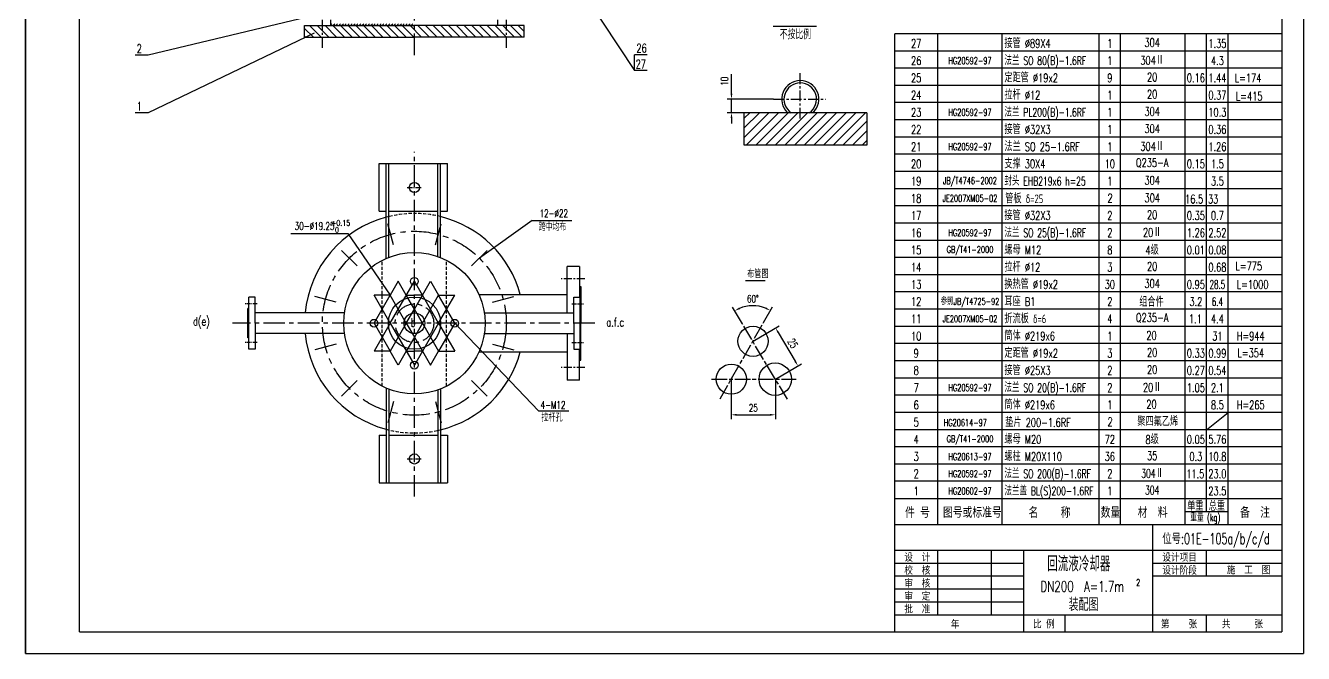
# Model space of a CAD drawing. Header units: millimetres. Extents: x 11130 to 11724, y 3113 to 3954.
# Drawn here: x 11130 to 11724, y 3113 to 3405 of the extents above; entities that cross this region are included whole.
import ezdxf
from ezdxf.enums import TextEntityAlignment as Align

# ---------------------------------------------------------------- set-up
doc = ezdxf.new("R2010")
doc.units = ezdxf.units.MM
for name, pattern in [('ACAD_ISO08W100', [36, 24, -3, 6, -3]), ('CENTER', [2, 1.25, -0.25, 0.25, -0.25]), ('DASHED', [0.75, 0.5, -0.25])]:
    doc.linetypes.add(name, pattern=pattern)
for name, color, linetype in [('1', 1, 'Continuous'), ('1轮廓实线层', 7, 'Continuous'), ('2', 3, 'CENTER'), ('2细线层', 4, 'Continuous'), ('3中心线层', 1, 'CENTER'), ('4虚线层', 6, 'DASHED'), ('5剖面线层', 2, 'Continuous'), ('6文字层', 3, 'Continuous'), ('7标注层', 4, 'Continuous'), ('CON', 7, 'Continuous'), ('XI', 4, 'Continuous'), ('剖面线', 2, 'Continuous')]:
    doc.layers.add(name, color=color, linetype=linetype)
doc.styles.add('HZTXT0', font='txt.shx', dxfattribs={"width": 0.7, "bigfont": 'lyj.shx'})
doc.styles.get("Standard").update_dxf_attribs({"font": 'romans.shx', "width": 0.7, "bigfont": 'hztxt.shx'})
doc.styles.add('WZ5', font='simplex1.shx', dxfattribs={"width": 0.67, "height": 5, "bigfont": 'sedin.shx'})
doc.dimstyles.new('ISO-25', dxfattribs={"dimtxt": 3.5, "dimasz": 2.5, "dimexe": 2, "dimexo": 0, "dimgap": 1.5, "dimtad": 1, "dimdsep": 46, "dimtxsty": 'Standard', "dimcen": 2.5, "dimclrd": 4, "dimclre": 4, "dimclrt": 3, "dimadec": 0, "dimazin": 0, "dimtfac": 1, "dimtmove": 0, "dimatfit": 0, "dimfxl": 1, "dimarcsym": 0})

# ---------------------------------------------------------------- blocks, each defined once
blk = doc.blocks.new('*D41')
at = {"layer": '1轮廓实线层', "color": 4, "lineweight": -2}
for p, q in [((11457.99, 3372.99), (11457.99, 3382.11)), ((11477.59, 3370.49), (11455.99, 3370.49)), ((11457.99, 3364.21), (11457.99, 3370.49)), ((11463.93, 3364.21), (11455.99, 3364.21)), ((11457.99, 3361.71), (11457.99, 3359.21))]:
    blk.add_line(p, q, dxfattribs=at)
at = {"layer": '1轮廓实线层', "color": 4}
for points in [[(11457.58, 3372.99), (11458.41, 3372.99), (11457.99, 3370.49)], [(11457.58, 3361.71), (11458.41, 3361.71), (11457.99, 3364.21)]]:
    blk.add_solid(points, dxfattribs=at)
at = {"layer": 'Defpoints', "color": 0}
for p in [(11457.99, 3370.49), (11477.59, 3370.49), (11463.93, 3364.21)]:
    blk.add_point(p, dxfattribs=at)
at = {"layer": '1轮廓实线层', "color": 3, "insert": (11454.74, 3378.8), "char_height": 3.5, "attachment_point": 5, "rotation": 90}
blk.add_mtext('10', dxfattribs=at)
blk = doc.blocks.new('*D79')
at = {"layer": '7标注层', "color": 4, "lineweight": -2}
for p, q in [((11457.88, 3240.34), (11457.88, 3221.78)), ((11478.39, 3240.34), (11478.39, 3221.78)), ((11460.38, 3223.78), (11475.89, 3223.78))]:
    blk.add_line(p, q, dxfattribs=at)
at = {"layer": '7标注层', "color": 4}
for points in [[(11460.38, 3224.2), (11460.38, 3223.36), (11457.88, 3223.78)], [(11475.89, 3224.2), (11475.89, 3223.36), (11478.39, 3223.78)]]:
    blk.add_solid(points, dxfattribs=at)
at = {"layer": 'Defpoints', "color": 0}
for p in [(11457.88, 3240.34), (11478.39, 3240.34), (11478.39, 3223.78)]:
    blk.add_point(p, dxfattribs=at)
at = {"layer": '7标注层', "color": 3, "insert": (11468.14, 3227.03), "char_height": 3.5, "attachment_point": 5}
blk.add_mtext('25', dxfattribs=at)
blk = doc.blocks.new('*D80')
at = {"layer": 'Defpoints', "color": 0}
for p in [(11464.86, 3274.18), (11463.07, 3266.08), (11472.89, 3266.7), (11452.71, 3231.25), (11483.95, 3230.99)]:
    blk.add_point(p, dxfattribs=at)
at = {"layer": '剖面线', "color": 4, "lineweight": -2}
for p, q in [((11463.07, 3266.08), (11458.44, 3273.86)), ((11472.89, 3266.7), (11477.07, 3274.04))]:
    blk.add_line(p, q, dxfattribs=at)
blk.add_arc((11467.91, 3257.95), 16.52, 69.02779, 112.07396, dxfattribs=at)
at = {"layer": '剖面线', "color": 4}
for points in [[(11461.89, 3272.88), (11461.52, 3273.62), (11459.46, 3272.14)], [(11474, 3273.74), (11473.64, 3272.99), (11476.08, 3272.3)]]:
    blk.add_solid(points, dxfattribs=at)
at = {"layer": '剖面线', "color": 3, "insert": (11467.91, 3277.71), "char_height": 3.5, "attachment_point": 5, "rotation": 359.99644}
blk.add_mtext('60%%d', dxfattribs=at)
blk = doc.blocks.new('*D81')
at = {"layer": '1轮廓实线层', "color": 4, "lineweight": -2}
for p, q in [((11468, 3257.95), (11480.22, 3265.15)), ((11479.76, 3261.98), (11487.61, 3248.68)), ((11478.39, 3240.34), (11490.6, 3247.54))]:
    blk.add_line(p, q, dxfattribs=at)
at = {"layer": '1轮廓实线层', "color": 4}
for points in [[(11480.12, 3262.19), (11479.41, 3261.77), (11478.5, 3264.14)], [(11487.97, 3248.89), (11487.25, 3248.47), (11488.88, 3246.52)]]:
    blk.add_solid(points, dxfattribs=at)
at = {"layer": 'Defpoints', "color": 0}
for p in [(11468, 3257.95), (11488.88, 3246.52), (11478.39, 3240.34)]:
    blk.add_point(p, dxfattribs=at)
at = {"layer": '1轮廓实线层', "color": 3, "insert": (11486.49, 3256.98), "char_height": 3.5, "attachment_point": 5, "rotation": 300.52232}
blk.add_mtext('25', dxfattribs=at)

msp = doc.modelspace()

# ---------------------------------------------------------------- hatches: boundary and pattern name
at = {"layer": '5剖面线层'}
h = msp.add_hatch(dxfattribs=at)
h.set_pattern_fill('ANSI31', color=256, scale=0.8, angle=90, style=0)
h.paths.add_polyline_path([(11267.841, 3404.698), (11259.591, 3404.698), (11259.591, 3399.298), (11267.841, 3399.298)])
h.paths.add_polyline_path([(11310.591, 3404.698), (11267.841, 3404.698), (11267.841, 3399.298), (11310.591, 3399.298)])
h.paths.add_polyline_path([(11353.341, 3404.698), (11310.591, 3404.698), (11310.591, 3399.298), (11353.341, 3399.298)])
h.paths.add_polyline_path([(11361.591, 3404.698), (11353.341, 3404.698), (11353.341, 3399.298), (11361.591, 3399.298)])
h = msp.add_hatch(dxfattribs=at)
h.set_pattern_fill('ANSI31', color=256, scale=0.3, style=0)
h.paths.add_polyline_path([(11310.591, 3404.698), (11310.591, 3405.515), (11271.741, 3405.515), (11271.741, 3404.698)])
h = msp.add_hatch(dxfattribs=at)
h.set_pattern_fill('ANSI31', color=256, style=0)
h.set_pattern_definition([(45, (7.518, 41.393), (-2.245064, 2.245064), [])])
h.paths.add_polyline_path([(11463.931, 3364.21), (11463.931, 3349.089), (11520.834, 3349.089), (11520.834, 3364.21)])

# ---------------------------------------------------------------- linework, layer by layer
for p, q in [((11533.854, 3280.871), (11533.854, 3400.871)), ((11713.854, 3400.871), (11533.854, 3400.871)), ((11186.787, 3390.901), (11180.787, 3390.901)), ((11418.857, 3391.093), (11412.857, 3391.093)), ((11418.857, 3383.784), (11412.857, 3383.784)), ((11186.787, 3364.082), (11180.787, 3364.082)), ((11294.247, 3318.36), (11294.247, 3340.527)), ((11294.247, 3340.527), (11325.913, 3340.527)), ((11297.413, 3296.445), (11297.413, 3340.527)), ((11298.68, 3296.968), (11298.68, 3340.527)), ((11321.48, 3297.346), (11321.48, 3340.527)), ((11322.746, 3296.872), (11322.746, 3340.527)), ((11325.913, 3318.36), (11325.913, 3340.527)), ((11294.247, 3318.36), (11297.413, 3318.36)), ((11298.68, 3318.36), (11321.48, 3318.36)), ((11322.746, 3318.36), (11325.913, 3318.36)), ((11533.854, 3122.871), (11533.854, 3280.871)), ((11297.413, 3236.262), (11297.413, 3192.18)), ((11298.68, 3235.739), (11298.68, 3192.18)), ((11321.48, 3235.361), (11321.48, 3192.18)), ((11322.746, 3235.835), (11322.746, 3192.18)), ((11294.247, 3214.347), (11294.247, 3192.18)), ((11294.247, 3214.347), (11297.413, 3214.347)), ((11298.68, 3214.347), (11321.48, 3214.347)), ((11322.746, 3214.347), (11325.913, 3214.347)), ((11325.913, 3214.347), (11325.913, 3192.18)), ((11294.247, 3192.18), (11325.913, 3192.18)), ((11533.854, 3172.871), (11713.854, 3172.871)), ((11533.854, 3172.871), (11713.854, 3172.871)), ((11653.854, 3122.871), (11653.854, 3172.871)), ((11533.854, 3160.871), (11713.854, 3160.871)), ((11593.854, 3130.871), (11593.854, 3160.871)), ((11533.854, 3130.871), (11713.854, 3130.871))]:
    msp.add_line(p, q)
for centre in [(11310.591, 3329.443), (11310.591, 3203.263)]:
    msp.add_circle(centre, 2.375)
at = {"layer": '1', "color": 7}
for p, q in [((11381.636, 3271.189), (11381.636, 3292.747)), ((11233.169, 3259.526), (11233.169, 3273.248)), ((11233.169, 3259.526), (11233.169, 3273.248)), ((11233.591, 3273.248), (11233.169, 3273.248)), ((11233.591, 3254.249), (11233.591, 3278.525)), ((11236.547, 3278.525), (11233.591, 3278.525)), ((11236.547, 3266.387), (11236.547, 3278.525)), ((11384.634, 3266.387), (11384.634, 3278.525)), ((11384.634, 3278.525), (11387.59, 3278.525)), ((11387.59, 3254.249), (11387.59, 3278.525)), ((11387.59, 3273.248), (11388.012, 3273.248)), ((11388.012, 3259.526), (11388.012, 3273.248)), ((11388.012, 3259.526), (11388.012, 3273.248)), ((11278.098, 3271.189), (11236.547, 3271.189)), ((11343.083, 3271.189), (11384.634, 3271.189)), ((11236.547, 3266.387), (11236.547, 3254.249)), ((11278.088, 3261.585), (11236.547, 3261.585)), ((11343.093, 3261.585), (11384.634, 3261.585)), ((11381.636, 3261.585), (11381.636, 3239.96)), ((11384.634, 3266.387), (11384.634, 3254.249)), ((11233.591, 3259.526), (11233.169, 3259.526)), ((11387.59, 3259.526), (11388.012, 3259.526)), ((11236.547, 3254.249), (11233.591, 3254.249)), ((11384.634, 3254.249), (11387.59, 3254.249))]:
    msp.add_line(p, q, dxfattribs=at)
at = {"layer": '1'}
for p, q in [((11299.341, 3266.353), (11310.591, 3285.839)), ((11321.841, 3266.353), (11310.591, 3285.839)), ((11291.841, 3266.353), (11299.341, 3279.344)), ((11306.841, 3266.353), (11299.341, 3279.344)), ((11310.591, 3272.849), (11306.841, 3279.344)), ((11310.591, 3272.849), (11314.341, 3279.344)), ((11314.341, 3266.353), (11321.841, 3279.344)), ((11329.341, 3266.353), (11321.841, 3279.344)), ((11306.841, 3266.353), (11310.591, 3272.849)), ((11314.341, 3266.353), (11310.591, 3272.849)), ((11291.841, 3266.353), (11299.341, 3253.363)), ((11299.341, 3266.353), (11310.591, 3246.868)), ((11306.841, 3266.353), (11299.341, 3253.363)), ((11306.841, 3266.353), (11310.591, 3259.858)), ((11314.341, 3266.353), (11310.591, 3259.858)), ((11321.841, 3266.353), (11310.591, 3246.868)), ((11314.341, 3266.353), (11321.841, 3253.363)), ((11329.341, 3266.353), (11321.841, 3253.363)), ((11310.591, 3259.858), (11306.841, 3253.363)), ((11310.591, 3259.858), (11314.341, 3253.363))]:
    msp.add_line(p, q, dxfattribs=at)
for centre in [(11310.591, 3285.839), (11291.841, 3266.353), (11329.341, 3266.353), (11310.591, 3246.868)]:
    msp.add_circle(centre, 1.8, dxfattribs=at)
at = {"layer": '1轮廓实线层'}
for p, q in [((11154.854, 3122.871), (11154.854, 3943.871)), ((11713.854, 3943.871), (11713.854, 3122.871)), ((11259.591, 3399.298), (11259.591, 3404.698)), ((11259.591, 3404.698), (11310.591, 3404.698)), ((11271.741, 3404.698), (11271.741, 3407.398)), ((11361.591, 3404.698), (11310.591, 3404.698)), ((11349.441, 3404.698), (11349.441, 3407.398)), ((11361.591, 3399.298), (11361.591, 3404.698)), ((11259.591, 3399.298), (11310.591, 3399.298)), ((11361.591, 3399.298), (11310.591, 3399.298)), ((11520.834, 3364.21), (11463.931, 3364.21)), ((11463.931, 3349.089), (11463.931, 3364.21)), ((11520.834, 3364.21), (11520.834, 3349.089)), ((11520.834, 3349.089), (11463.931, 3349.089)), ((11387.347, 3292.747), (11387.347, 3278.525)), ((11303.091, 3285.839), (11299.341, 3279.344)), ((11306.841, 3279.344), (11303.091, 3285.839)), ((11314.341, 3279.344), (11318.091, 3285.839)), ((11318.091, 3285.839), (11321.841, 3279.344)), ((11299.341, 3266.353), (11291.841, 3279.344)), ((11299.341, 3279.344), (11291.841, 3279.344)), ((11306.841, 3279.344), (11310.591, 3279.344)), ((11314.341, 3279.344), (11310.591, 3279.344)), ((11321.841, 3266.353), (11329.341, 3279.344)), ((11321.841, 3279.344), (11329.341, 3279.344)), ((11388.012, 3283.473), (11388.012, 3266.353)), ((11299.341, 3266.353), (11291.841, 3253.363)), ((11321.841, 3266.353), (11329.341, 3253.363)), ((11388.012, 3249.234), (11388.012, 3266.353)), ((11299.341, 3253.363), (11291.841, 3253.363)), ((11303.091, 3246.868), (11299.341, 3253.363)), ((11306.841, 3253.363), (11303.091, 3246.868)), ((11306.841, 3253.363), (11310.591, 3253.363)), ((11314.341, 3253.363), (11310.591, 3253.363)), ((11314.341, 3253.363), (11318.091, 3246.868)), ((11318.091, 3246.868), (11321.841, 3253.363)), ((11321.841, 3253.363), (11329.341, 3253.363)), ((11387.347, 3239.96), (11387.347, 3254.249)), ((11387.347, 3239.96), (11381.636, 3239.96)), ((11154.854, 3122.871), (11713.854, 3122.871))]:
    msp.add_line(p, q, dxfattribs=at)
at = {"layer": '1轮廓实线层', "color": 4}
for q in [(11340.819, 3296.582), (11383.849, 3314.022)]:
    msp.add_line((11365.311, 3314.022), q, dxfattribs=at)
at = {"layer": '1轮廓实线层', "color": 7}
for p, q in [((11387.347, 3292.747), (11381.636, 3292.747)), ((11340.606, 3279.703), (11381.636, 3279.703)), ((11387.347, 3283.473), (11388.012, 3283.473)), ((11340.606, 3253.004), (11381.636, 3253.004)), ((11387.347, 3249.234), (11388.012, 3249.234))]:
    msp.add_line(p, q, dxfattribs=at)
at = {"layer": '1轮廓实线层'}
for centre, radius in [((11310.591, 3266.353), 32.85), ((11310.624, 3266.353), 12.138), ((11310.624, 3266.353), 4.802)]:
    msp.add_circle(centre, radius, dxfattribs=at)
for centre, radius, start, end in [((11489.967, 3370.49), 8.643, 313.401936, 226.598064), ((11489.967, 3370.49), 7.57, 303.94828, 236.05172), ((11310.591, 3266.353), 51, 104.973939, 174.559538), ((11310.591, 3266.353), 51, 15.174184, 76.210967), ((11310.591, 3266.353), 51, 185.364537, 255.026061), ((11310.591, 3266.353), 51, 283.789033, 344.825816)]:
    msp.add_arc(centre, radius, start, end, dxfattribs=at)
at = {"layer": '2细线层'}
for p, q in [((11129.854, 3953.871), (11129.854, 3112.871)), ((11129.854, 3112.871), (11129.854, 3953.871)), ((11723.854, 3953.871), (11723.854, 3112.871)), ((11253.169, 3308.104), (11279.64, 3308.104)), ((11279.64, 3308.104), (11299.341, 3279.344)), ((11329.341, 3266.353), (11368.306, 3225.634)), ((11368.306, 3225.634), (11382.395, 3225.634)), ((11129.854, 3112.871), (11723.854, 3112.871))]:
    msp.add_line(p, q, dxfattribs=at)
at = {"layer": '3中心线层', "ltscale": 8}
for p, q in [((11310.591, 3390.987), (11310.591, 3422.419)), ((11310.591, 3185.744), (11310.591, 3346.043)), ((11394.42, 3266.353), (11226.06, 3266.353))]:
    msp.add_line(p, q, dxfattribs=at)
at = {"layer": '3中心线层', "color": 1, "ltscale": 4}
for p, q in [((11267.841, 3394.394), (11267.841, 3415.242)), ((11353.341, 3394.394), (11353.341, 3415.242)), ((11489.967, 3361.513), (11489.967, 3382.575)), ((11477.587, 3370.49), (11501.661, 3370.49))]:
    msp.add_line(p, q, dxfattribs=at)
at = {"layer": '3中心线层', "color": 1, "ltscale": 2}
for p, q in [((11307.168, 3329.443), (11314.013, 3329.443)), ((11307.168, 3203.263), (11314.013, 3203.263))]:
    msp.add_line(p, q, dxfattribs=at)
at = {"layer": '3中心线层', "ltscale": 10}
for p, q in [((11300.849, 3302.711), (11298.203, 3312.582)), ((11320.333, 3302.711), (11322.978, 3312.582)), ((11283.975, 3292.969), (11276.749, 3300.195)), ((11337.206, 3292.969), (11344.433, 3300.195)), ((11274.233, 3276.095), (11264.361, 3278.74)), ((11346.948, 3276.095), (11356.82, 3278.74)), ((11274.233, 3256.611), (11264.361, 3253.966)), ((11346.948, 3256.611), (11356.82, 3253.966)), ((11283.975, 3239.738), (11276.749, 3232.511)), ((11337.206, 3239.738), (11344.433, 3232.511)), ((11300.849, 3229.996), (11298.203, 3220.124)), ((11320.333, 3229.996), (11322.978, 3220.124))]:
    msp.add_line(p, q, dxfattribs=at)
at = {"layer": '3中心线层', "color": 1, "ltscale": 3}
for p, q in [((11389.807, 3286.95), (11378.763, 3286.95)), ((11389.807, 3245.756), (11378.763, 3245.756))]:
    msp.add_line(p, q, dxfattribs=at)
at = {"layer": '3中心线层', "color": 1, "ltscale": 1.5}
for p, q in [((11237.468, 3275.359), (11231.976, 3275.359)), ((11383.713, 3275.359), (11389.205, 3275.359)), ((11237.468, 3257.415), (11231.976, 3257.415)), ((11383.713, 3257.415), (11389.205, 3257.415))]:
    msp.add_line(p, q, dxfattribs=at)
at = {"layer": '3中心线层', "linetype": 'ACAD_ISO08W100', "ltscale": 0.3}
for p, q in [((11452.708, 3231.245), (11472.891, 3266.697)), ((11483.951, 3230.986), (11463.068, 3266.08)), ((11448.765, 3240.338), (11488.07, 3240.338))]:
    msp.add_line(p, q, dxfattribs=at)
at = {"layer": '3中心线层', "ltscale": 10}
msp.add_circle((11310.591, 3266.353), 42.75, dxfattribs=at)
at = {"layer": '3中心线层', "ltscale": 8}
msp.add_circle((11310.624, 3266.353), 8.972, dxfattribs=at)
at = {"layer": '4虚线层', "ltscale": 3}
for p, q in [((11295.591, 3237.128), (11295.591, 3295.579)), ((11325.591, 3237.128), (11325.591, 3295.579))]:
    msp.add_line(p, q, dxfattribs=at)
for start, end in [(76.210967, 104.973939), (255.026061, 283.789033)]:
    msp.add_arc((11310.591, 3266.353), 51, start, end, dxfattribs=at)
at = {"layer": '6文字层'}
for p, q in [((11553.854, 3184.871), (11553.854, 3400.871)), ((11583.854, 3184.871), (11583.854, 3400.871)), ((11628.854, 3184.871), (11628.854, 3400.871)), ((11638.854, 3184.871), (11638.854, 3400.871)), ((11668.854, 3184.871), (11668.854, 3400.871)), ((11678.854, 3184.871), (11678.854, 3400.871)), ((11688.854, 3184.871), (11688.854, 3400.871)), ((11713.854, 3392.871), (11533.854, 3392.871)), ((11713.854, 3384.871), (11533.854, 3384.871)), ((11713.854, 3376.871), (11533.854, 3376.871)), ((11713.854, 3368.871), (11533.854, 3368.871)), ((11713.854, 3360.871), (11533.854, 3360.871)), ((11713.854, 3352.871), (11533.854, 3352.871)), ((11713.854, 3344.871), (11533.854, 3344.871)), ((11713.854, 3336.871), (11533.854, 3336.871)), ((11713.854, 3328.871), (11533.854, 3328.871)), ((11713.854, 3320.871), (11533.854, 3320.871)), ((11713.854, 3312.871), (11533.854, 3312.871)), ((11713.854, 3304.871), (11533.854, 3304.871)), ((11713.854, 3304.871), (11533.854, 3304.871)), ((11713.854, 3296.871), (11533.854, 3296.871)), ((11713.854, 3296.871), (11533.854, 3296.871)), ((11713.854, 3288.871), (11533.854, 3288.871)), ((11713.854, 3288.871), (11533.854, 3288.871)), ((11713.854, 3280.871), (11533.854, 3280.871)), ((11713.854, 3272.871), (11533.854, 3272.871)), ((11713.854, 3264.871), (11533.854, 3264.871)), ((11713.854, 3256.871), (11533.854, 3256.871)), ((11713.854, 3248.871), (11533.854, 3248.871)), ((11713.854, 3240.871), (11533.854, 3240.871)), ((11713.854, 3232.871), (11533.854, 3232.871)), ((11713.854, 3224.871), (11533.854, 3224.871)), ((11678.854, 3216.871), (11688.854, 3224.871)), ((11713.854, 3216.871), (11533.854, 3216.871)), ((11713.854, 3208.871), (11533.854, 3208.871)), ((11713.854, 3200.871), (11533.854, 3200.871)), ((11713.854, 3192.871), (11533.854, 3192.871)), ((11533.854, 3184.871), (11713.854, 3184.871)), ((11553.854, 3172.871), (11553.854, 3184.871)), ((11583.854, 3172.871), (11583.854, 3184.871)), ((11628.854, 3172.871), (11628.854, 3184.871)), ((11638.854, 3172.871), (11638.854, 3184.871)), ((11668.854, 3172.871), (11668.854, 3184.871)), ((11678.854, 3178.871), (11678.854, 3184.871)), ((11688.854, 3172.871), (11688.854, 3184.871)), ((11668.854, 3178.871), (11688.854, 3178.871)), ((11553.854, 3130.871), (11553.854, 3160.871)), ((11578.854, 3130.871), (11578.854, 3160.871)), ((11678.854, 3148.871), (11678.854, 3160.871)), ((11533.854, 3154.871), (11593.854, 3154.871)), ((11653.854, 3154.871), (11713.854, 3154.871)), ((11533.854, 3148.871), (11593.854, 3148.871)), ((11653.854, 3148.871), (11713.854, 3148.871)), ((11533.854, 3142.871), (11593.854, 3142.871)), ((11533.854, 3142.871), (11593.854, 3142.871)), ((11533.854, 3136.871), (11593.854, 3136.871)), ((11593.854, 3123.003), (11593.854, 3130.871)), ((11613.153, 3123.003), (11613.153, 3130.871)), ((11678.854, 3122.871), (11678.854, 3130.871))]:
    msp.add_line(p, q, dxfattribs=at)
at = {"layer": '7标注层', "ltscale": 0.1}
for p, q in [((11385.095, 3426.074), (11412.857, 3383.784)), ((11264.041, 3409.335), (11186.787, 3390.901)), ((11264.041, 3401.176), (11186.787, 3364.082)), ((11412.857, 3383.784), (11412.857, 3391.093))]:
    msp.add_line(p, q, dxfattribs=at)
at = {"layer": '7标注层'}
msp.add_line((11477.411, 3404.467), (11497.55, 3404.467), dxfattribs=at)
at = {"layer": 'CON'}
for centre, radius in [((11468.003, 3257.95), 7.004), ((11457.908, 3240.338), 7.004), ((11478.33, 3240.338), 7.537)]:
    msp.add_circle(centre, radius, dxfattribs=at)
at = {"layer": 'XI'}
msp.add_line((11464.441, 3286.165), (11473.698, 3286.165), dxfattribs=at)

# ---------------------------------------------------------------- texts
at = {"layer": '2', "style": 'WZ5', "width": 0.7}
msp.add_text('不按比例', height=4, dxfattribs=at).set_placement((11480.402, 3398.411))
at = {"layer": '2', "linetype": 'ByBlock', "width": 0.7}
for s, p in [('2', (11182.694, 3393.996)), ('26', (11416.209, 3394.21)), ('27', (11415.836, 3386.816)), ('1', (11182.694, 3367.178)), ('d(e)', (11211.597, 3266.935)), ('b', (11310.033, 3266.73)), ('a.f.c', (11403.942, 3266.863))]:
    msp.add_text(s, height=4, dxfattribs=at).set_placement(p, align=Align.MIDDLE)
for s, p in [('4-M12', (11369.272, 3226.591)), ('拉杆孔', (11369.598, 3220.686))]:
    msp.add_text(s, height=3.5, dxfattribs=at).set_placement(p)
at = {"layer": '6文字层'}
for s, height, width, p in [('27', 4, 0.7, (11543.854, 3396.371)), ('1', 4, 0.7, (11633.854, 3396.371)), ('304', 4, 0.7, (11653.541, 3396.77)), ('1.35', 4, 0.7, (11683.854, 3396.371)), ('26', 4, 0.7, (11543.854, 3388.371)), ('HG20592-97', 3.2, 0.7, (11568.854, 3388.371)), ('1', 4, 0.7, (11633.854, 3388.371)), ('304Ⅱ', 4, 0.7, (11653.541, 3388.77)), ('4.3', 4, 0.7, (11683.854, 3388.371)), ('25', 4, 0.7, (11543.854, 3380.371)), ('9', 4, 0.7, (11633.854, 3380.371)), ('20', 4, 0.7, (11653.541, 3380.77)), ('0.16', 4, 0.7, (11673.854, 3380.371)), ('1.44', 4, 0.7, (11683.854, 3380.371)), ('24', 4, 0.7, (11543.854, 3372.371)), ('1', 4, 0.7, (11633.854, 3372.371)), ('20', 4, 0.7, (11653.541, 3372.77)), ('0.37', 4, 0.7, (11683.854, 3372.371)), ('23', 4, 0.7, (11543.854, 3364.371)), ('HG20592-97', 3.2, 0.7, (11568.854, 3364.371)), ('1', 4, 0.7, (11633.854, 3364.371)), ('304', 4, 0.7, (11653.541, 3364.77)), ('10.3', 4, 0.7, (11683.854, 3364.371)), ('22', 4, 0.7, (11543.854, 3356.371)), ('1', 4, 0.7, (11633.854, 3356.371)), ('304', 4, 0.7, (11653.541, 3356.77)), ('0.36', 4, 0.7, (11683.854, 3356.371)), ('21', 4, 0.7, (11543.854, 3348.371)), ('1', 4, 0.7, (11633.854, 3348.371)), ('304Ⅱ', 4, 0.7, (11653.541, 3348.77)), ('1.26', 4, 0.7, (11683.854, 3348.371)), ('HG20592-97', 3.2, 0.7, (11568.854, 3348.371)), ('20', 4, 0.7, (11543.854, 3340.371)), ('10', 4, 0.7, (11633.854, 3340.371)), ('Q235-A', 4, 0.7, (11653.541, 3340.77)), ('0.15', 4, 0.7, (11673.854, 3340.371)), ('1.5', 4, 0.7, (11683.854, 3340.371)), ('19', 4, 0.7, (11543.854, 3332.371)), ('JB/T4746-2002', 3.2, 0.7, (11568.854, 3332.371)), ('1', 4, 0.7, (11633.854, 3332.371)), ('304', 4, 0.7, (11653.541, 3332.77)), ('3.5', 4, 0.7, (11683.854, 3332.371)), ('18', 4, 0.7, (11543.854, 3324.371)), ('JE2007XM05-02', 3.2, 0.7, (11568.854, 3324.371)), ('17', 4, 0.7, (11543.854, 3316.371)), ('2', 4, 0.7, (11633.854, 3316.371)), ('20', 4, 0.7, (11653.541, 3316.77)), ('0.35', 4, 0.7, (11673.854, 3316.371)), ('0.7', 4, 0.7, (11683.854, 3316.371)), ('16', 4, 0.7, (11543.854, 3308.371)), ('HG20592-97', 3.2, 0.7, (11568.854, 3308.371)), ('2', 4, 0.7, (11633.854, 3308.371)), ('20Ⅱ', 4, 0.7, (11653.541, 3308.77)), ('1.26', 4, 0.7, (11673.854, 3308.371)), ('2.52', 4, 0.7, (11683.854, 3308.371)), ('GB/T41-2000', 3.2, 0.7, (11568.854, 3300.371)), ('4级', 4, 0.7, (11653.541, 3300.77)), ('15', 4, 0.7, (11543.854, 3300.371)), ('8', 4, 0.7, (11633.854, 3300.371)), ('0.01', 4, 0.7, (11673.854, 3300.371)), ('0.08', 4, 0.7, (11683.854, 3300.371)), ('14', 4, 0.7, (11543.854, 3292.371)), ('3', 4, 0.7, (11633.854, 3292.371)), ('20', 4, 0.7, (11653.541, 3292.77)), ('0.68', 4, 0.7, (11683.854, 3292.371)), ('13', 4, 0.7, (11543.854, 3284.371)), ('30', 4, 0.7, (11633.854, 3284.371)), ('304', 4, 0.7, (11653.541, 3284.77)), ('0.95', 4, 0.7, (11673.854, 3284.371)), ('28.5', 4, 0.6, (11683.854, 3284.371)), ('组合件', 4, 0.7, (11653.236, 3276.669)), ('12', 4, 0.7, (11543.854, 3276.371)), ('参照JB/T4725-92', 3.2, 0.7, (11568.854, 3276.371)), ('2', 4, 0.7, (11633.854, 3276.371)), ('3.2', 4, 0.7, (11673.854, 3276.371)), ('6.4', 4, 0.6, (11683.854, 3276.371)), ('11', 4, 0.7, (11543.854, 3268.371)), ('JE2007XM05-02', 3.2, 0.7, (11568.854, 3268.371)), ('4', 4, 0.7, (11633.854, 3268.371)), ('Q235-A', 4, 0.7, (11653.541, 3268.77)), ('1.1', 4, 0.7, (11673.597, 3268.371)), ('4.4', 4, 0.7, (11683.854, 3268.371)), ('10', 4, 0.7, (11543.854, 3260.371)), ('1', 4, 0.7, (11633.854, 3260.371)), ('20', 4, 0.7, (11653.236, 3260.669)), ('31', 4, 0.7, (11683.854, 3260.371)), ('9', 4, 0.7, (11543.854, 3252.371)), ('3', 4, 0.7, (11633.854, 3252.371)), ('20', 4, 0.7, (11653.541, 3252.77)), ('0.33', 4, 0.7, (11673.854, 3252.371)), ('0.99', 4, 0.7, (11683.854, 3252.371)), ('8', 4, 0.7, (11543.854, 3244.371)), ('2', 4, 0.7, (11633.854, 3244.371)), ('20', 4, 0.7, (11653.541, 3244.77)), ('0.27', 4, 0.7, (11673.854, 3244.371)), ('0.54', 4, 0.7, (11683.854, 3244.371)), ('7', 4, 0.7, (11543.854, 3236.371)), ('HG20592-97', 3.2, 0.7, (11568.854, 3236.371)), ('2', 4, 0.7, (11633.854, 3236.371)), ('20Ⅱ', 4, 0.7, (11653.541, 3236.77)), ('1.05', 4, 0.7, (11673.854, 3236.371)), ('2.1', 4, 0.7, (11683.854, 3236.371)), ('6', 4, 0.7, (11543.854, 3228.371)), ('1', 4, 0.7, (11633.854, 3228.371)), ('20', 4, 0.7, (11653.236, 3228.669)), ('8.5', 4, 0.7, (11683.854, 3228.371)), ('5', 4, 0.7, (11543.854, 3220.371)), ('4', 4, 0.7, (11543.854, 3212.371)), ('GB/T41-2000', 3.2, 0.7, (11568.854, 3212.371)), ('72', 4, 0.7, (11633.854, 3212.371)), ('8级', 4, 0.7, (11653.541, 3212.77)), ('0.05', 4, 0.7, (11673.854, 3212.371)), ('5.76', 4, 0.7, (11683.854, 3212.371)), ('3', 4, 0.7, (11543.854, 3204.371)), ('HG20613-97', 3.2, 0.7, (11568.854, 3204.371)), ('36', 4, 0.7, (11633.854, 3204.371)), ('35', 4, 0.7, (11653.541, 3204.77)), ('0.3', 4, 0.7, (11673.854, 3204.371)), ('10.8', 4, 0.7, (11683.854, 3204.371)), ('2', 4, 0.7, (11543.854, 3196.371)), ('HG20592-97', 3.2, 0.7, (11568.854, 3196.371)), ('2', 4, 0.7, (11633.854, 3196.371)), ('304Ⅱ', 4, 0.65, (11653.541, 3196.77)), ('11.5', 4, 0.7, (11673.596, 3196.371)), ('23.0', 4, 0.7, (11683.854, 3196.371)), ('1', 4, 0.7, (11543.854, 3188.371)), ('HG20602-97', 3.2, 0.7, (11568.854, 3188.371)), ('1', 4, 0.7, (11633.854, 3188.371)), ('304', 4, 0.65, (11653.541, 3188.77)), ('23.5', 4, 0.7, (11683.854, 3188.371)), ('单重', 4, 0.7, (11673.613, 3181.742)), ('总重', 4, 0.7, (11683.613, 3181.742)), ('件 号', 5, 0.7, (11544.456, 3178.629)), ('图号或标准号', 5, 0.7, (11569.963, 3178.662)), ('名    称', 5, 0.7, (11605.825, 3178.633)), ('数量', 5, 0.7, (11634.132, 3178.659)), ('材  料', 5, 0.7, (11653.762, 3178.659)), ('备  注', 5, 0.7, (11701.389, 3178.659)), ('位号:01E-105a/b/c/d', 5, 0.65, (11683.186, 3165.843)), ('设  计', 3.5, 0.85, (11544.38, 3157.734)), ('设计项目', 3.5, 0.85, (11666.282, 3157.726)), ('校  核', 3.5, 0.85, (11544.38, 3151.734)), ('设计阶段', 3.5, 0.85, (11666.282, 3151.726)), ('审  核', 3.5, 0.85, (11544.38, 3145.734)), ('2', 3, 0.7, (11647.025, 3145.854)), ('审  定', 3.5, 0.85, (11544.38, 3139.734)), ('批  准', 3.5, 0.85, (11544.38, 3133.734)), ('比 例', 3.5, 0.85, (11603.206, 3126.744)), ('第    张', 3.5, 0.85, (11666.016, 3126.744)), ('共     张', 3.5, 0.85, (11695.491, 3126.744))]:
    msp.add_text(s, height=height, dxfattribs=dict(at, width=width)).set_placement(p, align=Align.MIDDLE)
for s, width, p in [('接管 %%C89X4', 0.7, (11584.854, 3396.371)), ('法兰 SO 80(B)-1.6RF', 0.65, (11584.854, 3388.371)), ('定距管 %%C19x2', 0.7, (11584.854, 3380.371)), ('L=174 ', 0.7, (11691.956, 3380.323)), ('拉杆 %%C12', 0.7, (11584.854, 3372.371)), ('L=415 ', 0.7, (11692.459, 3371.84)), ('法兰 PL200(B)-1.6RF', 0.65, (11584.854, 3364.371)), ('接管 %%C32X3', 0.7, (11584.854, 3356.371)), ('法兰 SO 25-1.6RF', 0.7, (11584.854, 3348.371)), ('支撑 30X4', 0.7, (11584.854, 3340.371)), ('封头 EHB219x6 h=25', 0.65, (11584.854, 3332.371)), ('接管 %%C32X3', 0.7, (11584.854, 3316.371)), ('法兰 SO 25(B)-1.6RF', 0.65, (11584.854, 3308.371)), ('螺母 M12', 0.7, (11584.854, 3300.371)), ('拉杆 %%C12', 0.7, (11584.854, 3292.371)), ('L=775 ', 0.7, (11692.284, 3292.933)), ('换热管 %%C19x2', 0.7, (11584.854, 3284.371)), ('L=1000', 0.7, (11692.854, 3284.371)), ('耳座 B1', 0.7, (11584.854, 3276.371)), ('折流板 δ=6', 0.7, (11584.854, 3268.371)), ('筒体 %%c219x6', 0.7, (11584.854, 3260.371)), ('H=944', 0.7, (11692.854, 3260.371)), ('定距管 %%C19x2', 0.7, (11584.854, 3252.371)), ('L=354 ', 0.7, (11693.196, 3252.531)), ('接管 %%C25X3', 0.7, (11584.854, 3244.371)), ('法兰 SO 20(B)-1.6RF', 0.65, (11584.854, 3236.371)), ('筒体 %%c219x6', 0.7, (11584.854, 3228.371)), ('H=265', 0.7, (11692.854, 3228.371)), ('螺母 M20', 0.7, (11584.854, 3212.371)), ('螺柱 M20X110', 0.7, (11584.854, 3204.371)), ('法兰 SO 200(B)-1.6RF', 0.65, (11584.854, 3196.371)), ('法兰盖 BL(S)200-1.6RF', 0.65, (11584.854, 3188.371))]:
    msp.add_text(s, height=4, dxfattribs=dict(at, width=width)).set_placement(p, align=Align.MIDDLE_LEFT)
for s, height, width, p in [('管板 δ=25', 4, 0.7, (11585.251, 3322.185)), ('2', 4, 0.7, (11632.794, 3322.492)), ('304', 4, 0.7, (11649.965, 3322.58)), ('16.5', 4, 0.7, (11668.854, 3322.061)), ('33', 4, 0.7, (11679.486, 3322.061)), ('HG20614-97', 3.2, 0.7, (11556.654, 3218.508)), ('垫片 200-1.6RF', 4, 0.7, (11585.251, 3218.185)), ('2', 4, 0.7, (11632.794, 3218.492)), ('聚四氟乙烯', 4, 0.7, (11646.673, 3218.58)), ('重量 (kg)', 3.5, 0.65, (11671.313, 3174.277)), ('回流液冷却器', 7, 0.7, (11604.741, 3151.027)), ('施  工  图', 3.5, 0.85, (11688.245, 3149.75)), ('DN200  A=1.7m', 5, 0.7, (11601.612, 3141.511)), ('装配图', 6, 0.7, (11614.745, 3132.649)), ('年', 3.5, 0.85, (11559.946, 3124.434))]:
    msp.add_text(s, height=height, dxfattribs=dict(at, width=width)).set_placement(p)
at = {"layer": '6文字层', "style": 'HZTXT0', "width": 0.7}
for s, height, p in [('30-%%c19.25', 3.5, (11254.958, 3309.758)), ('+0.15', 2.5, (11271.938, 3311.691)), ('0', 2.5, (11273.666, 3308.524)), ('跨中均布', 3.5, (11368.425, 3309.234))]:
    msp.add_text(s, height=height, dxfattribs=at).set_placement(p)
at = {"layer": '6文字层', "lineweight": 15, "width": 0.7}
msp.add_text('布管图', height=3.5, dxfattribs=at).set_placement((11465.286, 3287.407))
at = {"layer": '6文字层', "insert": (11375.393, 3317.398), "char_height": 3.5, "attachment_point": 5, "style": 'HZTXT0'}
msp.add_mtext('12-%%C22', dxfattribs=at)

# ---------------------------------------------------------------- dimensions: what is measured, and where the dimension line sits
at = {"layer": '1轮廓实线层'}
dim = msp.add_linear_dim(base=(11457.993, 3370.49), p1=(11463.931, 3364.21), p2=(11477.587, 3370.49), angle=90, text='10', dimstyle='ISO-25', dxfattribs=at)
dim.commit()
dim.dimension.update_dxf_attribs({"geometry": '*D41', "text_midpoint": (11454.743, 3378.798)})
dim = msp.add_aligned_dim(p1=(11468.003, 3257.95), p2=(11478.386, 3240.338), distance=12.181, text='25', dimstyle='ISO-25', dxfattribs=at)
dim.commit()
dim.dimension.update_dxf_attribs({"geometry": '*D81', "text_midpoint": (11486.487, 3256.981)})
at = {"layer": '7标注层'}
dim = msp.add_linear_dim(base=(11478.386, 3223.779), p1=(11457.885, 3240.338), p2=(11478.386, 3240.338), text='25', dimstyle='ISO-25', dxfattribs=at)
dim.commit()
dim.dimension.update_dxf_attribs({"geometry": '*D79', "text_midpoint": (11468.135, 3227.029)})
at = {"layer": '剖面线'}
dim = msp.add_angular_dim_2l(base=(11464.865, 3274.18), line1=((11452.708, 3231.245), (11472.891, 3266.697)), line2=((11483.951, 3230.986), (11463.068, 3266.08)), text='60%%d', dimstyle='ISO-25', dxfattribs=at)
dim.commit()
dim.dimension.update_dxf_attribs({"geometry": '*D80', "text_midpoint": (11467.91, 3274.462), "dimtype": 162})

doc.saveas('drawing.dxf')
